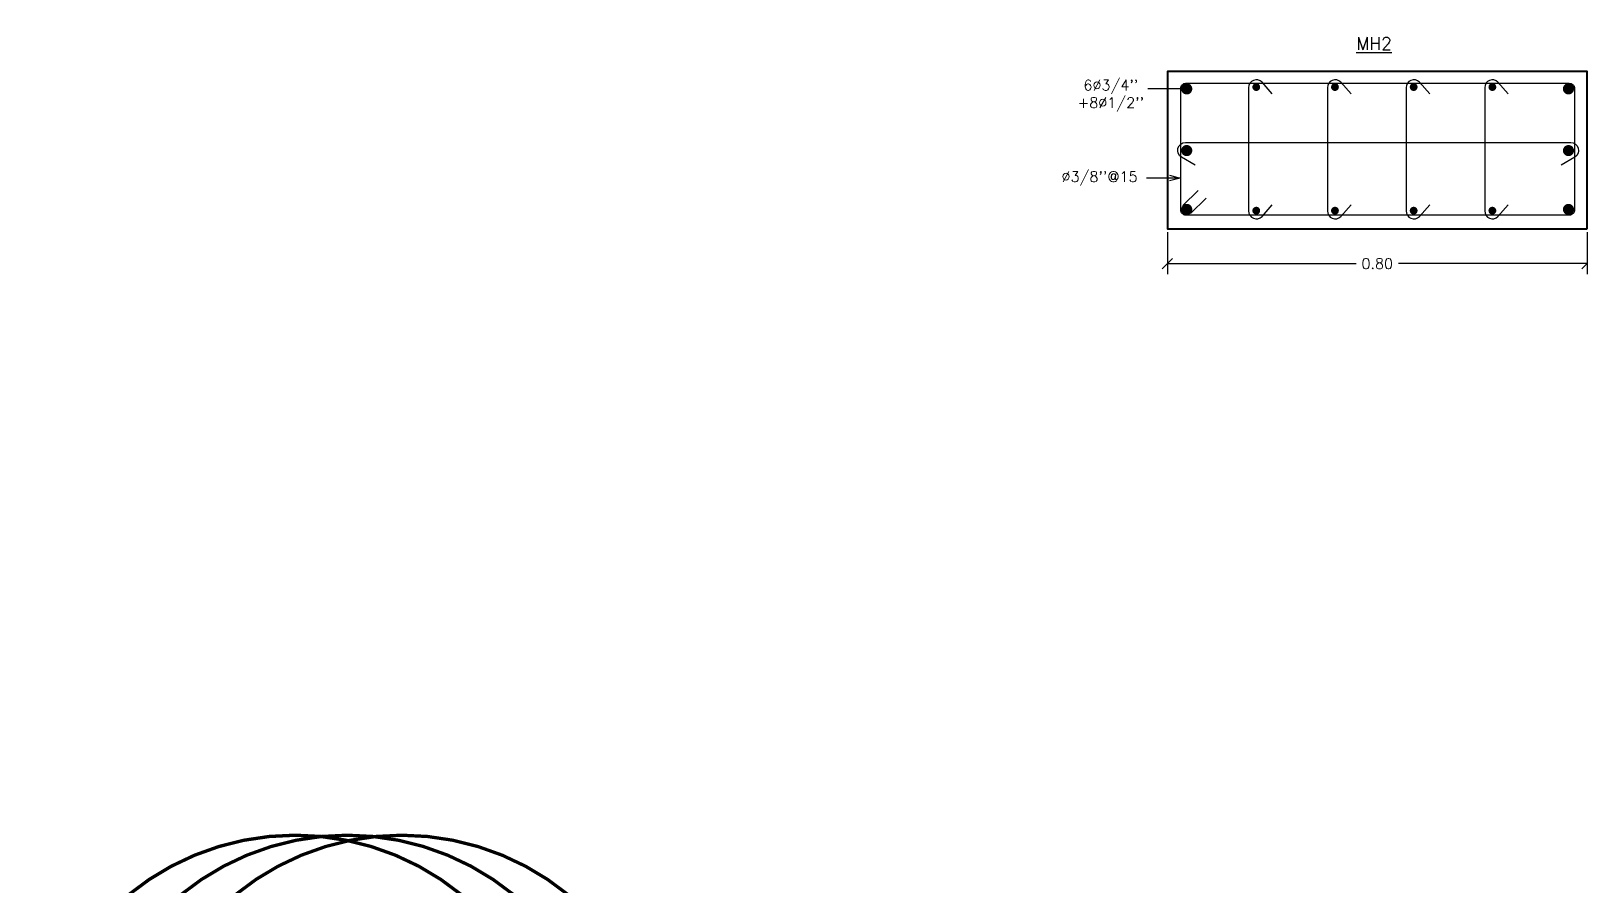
# Model space of a CAD drawing. Header units: metres. Extents: x -25 to 234, y -25 to 53.
# Drawn here: x 27.096 to 30.048, y -15.343 to -13.715 of the extents above; entities that cross this region are included whole.
import ezdxf

# ---------------------------------------------------------------- set-up
doc = ezdxf.new("R2010")
doc.units = ezdxf.units.M
doc.header["$LTSCALE"] = 0.1
doc.header["$MEASUREMENT"] = 0
doc.header["$PDMODE"] = 66
doc.linetypes.add('CONTINUA', pattern=[0])
for name, color, linetype in [('001-DIMTEXTO', 4, 'Continuous'), ('ACERO', 5, 'Continuous'), ('DIMTEXTO', 4, 'Continuous'), ('MUROS', 7, 'Continuous')]:
    doc.layers.add(name, color=color, linetype=linetype)
doc.layers.add('COLUMNAS', color=7, linetype='Continuous', lineweight=40)
doc.styles.add('SMPLEX', font='simplex.shx')
doc.dimstyles.new('D-10', dxfattribs={"dimscale": 0.1, "dimtxt": 0.2, "dimasz": 0.2, "dimexe": 0.2, "dimexo": 0.2, "dimgap": 0.1, "dimtad": 0, "dimtih": 1, "dimtoh": 1, "dimzin": 0, "dimdsep": 46, "dimtxsty": 'SMPLEX', "dimblk1": 'OBLIQUE', "dimblk2": 'OBLIQUE', "dimsah": 1, "dimcen": 0.2, "dimclrd": 4, "dimclre": 4, "dimclrt": 4, "dimadec": 0, "dimazin": 0, "dimtfac": 1, "dimtmove": 0, "dimatfit": 3, "dimldrblk": 'OPEN30', "dimfxl": 0.5, "dimfxlon": 1, "dimtolj": 1, "dimtzin": 0, "dimarcsym": 0})
doc.dimstyles.new('DIM-10', dxfattribs={"dimscale": 0.1, "dimtxt": 0.2, "dimasz": 0.2, "dimexe": 0.2, "dimexo": 0.2, "dimgap": 0.1, "dimtad": 0, "dimtih": 1, "dimtoh": 1, "dimzin": 0, "dimdsep": 46, "dimtxsty": 'SMPLEX', "dimblk": 'OBLIQUE', "dimcen": 0.2, "dimclrd": 4, "dimclre": 4, "dimclrt": 4, "dimadec": 0, "dimazin": 0, "dimtfac": 1, "dimtmove": 0, "dimatfit": 3, "dimldrblk": 'OPEN30', "dimfxl": 0.6, "dimfxlon": 1, "dimtolj": 1, "dimtzin": 0, "dimarcsym": 0})

# ---------------------------------------------------------------- blocks, each defined once
blk = doc.blocks.new('_Oblique')
at = {"color": 0, "linetype": 'ByBlock', "lineweight": -2}
blk.add_line((-0.5, -0.5), (0.5, 0.5), dxfattribs=at)
blk = doc.blocks.new('*D265')
at = {"layer": 'Defpoints', "color": 0, "transparency": 16777216}
for p in [(29.2618, -13.7924), (30.0618, -13.7924), (29.2618, -14.1588)]:
    blk.add_point(p, dxfattribs=at)
at = {"layer": 'MUROS', "color": 4, "lineweight": -2, "transparency": 16777216}
for p, q in [((29.2618, -14.0988), (29.2618, -14.1788)), ((30.0618, -14.0988), (30.0618, -14.1788)), ((29.2618, -14.1588), (29.6213, -14.1588)), ((30.0618, -14.1588), (29.7022, -14.1588))]:
    blk.add_line(p, q, dxfattribs=at)
at = {"layer": 'MUROS', "color": 4, "lineweight": -2, "transparency": 16777216, "xscale": 0.02, "yscale": 0.02, "zscale": 0.02, "rotation": 180}
blk.add_blockref('_Oblique', (29.2618, -14.1588), dxfattribs=at)
at = {"layer": 'MUROS', "color": 4, "lineweight": -2, "transparency": 16777216, "xscale": 0.02, "yscale": 0.02, "zscale": 0.02}
blk.add_blockref('_Oblique', (30.0618, -14.1588), dxfattribs=at)
at = {"layer": 'MUROS', "color": 4, "lineweight": -3, "transparency": 16777216, "insert": (29.6618, -14.1588), "char_height": 0.02, "attachment_point": 5, "style": 'SMPLEX'}
blk.add_mtext('\\A1;0.80', dxfattribs=at)
blk = doc.blocks.new('_Open30')
at = {"layer": 'DIMTEXTO', "color": 0, "lineweight": -2}
for p, q in [((-1, 0.27), (0, 0)), ((0, 0), (-1, -0.27)), ((0, 0), (-1, 0))]:
    blk.add_line(p, q, dxfattribs=at)
blk = doc.blocks.new('*U262')
at = {"layer": 'ACERO', "const_width": 0.00744}
blk.add_lwpolyline([(0, -0.0037, 1), (0, 0.0037, 1)], format="xyb", close=True, dxfattribs=at)
blk = doc.blocks.new('*U263')
at = {"layer": '001-DIMTEXTO', "color": 0, "linetype": 'ByBlock', "lineweight": -2, "transparency": 16777216}
for p in [(0, 0), (0.15, 0), (0.3, 0), (0.45, 0), (0, -0.2355), (0.15, -0.2355), (0.3, -0.2355), (0.45, -0.2355)]:
    blk.add_blockref('*U262', p, dxfattribs=at)

msp = doc.modelspace()

# ---------------------------------------------------------------- linework, layer by layer
at = {"layer": '001-DIMTEXTO', "linetype": 'CONTINUA'}
msp.add_line((29.2987, -13.8258), (29.2246, -13.8258), dxfattribs=at)
at = {"layer": 'ACERO'}
for p, q in [((29.2912, -14.048), (29.3207, -14.0193)), ((29.3061, -14.0629), (29.3356, -14.0341))]:
    msp.add_line(p, q, dxfattribs=at)
msp.add_lwpolyline([(29.2873, -14.0563), (29.2873, -13.825, -0.414214), (29.2973, -13.815), (30.0278, -13.815, -0.414214), (30.0378, -13.825), (30.0378, -14.0563, -0.414214), (30.0278, -14.0663), (29.2973, -14.0663, -0.414214)], format="xyb", close=True, dxfattribs=at)
for points, const_width in [([(29.2987, -13.8311, 1), (29.2987, -13.8204, 1)], 0.0106), ([(30.0262, -13.8311, 1), (30.0262, -13.8204, 1)], 0.0106), ([(29.2987, -13.9486, 1), (29.2987, -13.938, 1)], 0.0106), ([(30.0262, -13.9486, 1), (30.0262, -13.938, 1)], 0.0106), ([(29.2987, -14.0607, 1), (29.2987, -14.0501, 1)], 0.0106), ([(30.0262, -14.0607, 1), (30.0262, -14.0501, 1)], 0.0106), ([(27.6026, -15.7479, 1), (27.5962, -15.7479, 1)], 1), ([(27.7021, -15.7479, 1), (27.6958, -15.7479, 1)], 1), ([(27.806, -15.7479, 1), (27.7997, -15.7479, 1)], 1)]:
    msp.add_lwpolyline(points, format="xyb", close=True, dxfattribs=dict(at, const_width=const_width))
at = {"layer": 'ACERO', "linetype": 'CONTINUA'}
for points in [[(29.4618, -13.8353), (29.4422, -13.8127, 0.663284), (29.4167, -13.8234), (29.4167, -14.0584, 0.663284), (29.4422, -14.0691), (29.4618, -14.0465)], [(29.6118, -13.8353), (29.5922, -13.8127, 0.663284), (29.5667, -13.8234), (29.5667, -14.0584, 0.663284), (29.5922, -14.0691), (29.6118, -14.0465)], [(29.7618, -13.8353), (29.7422, -13.8127, 0.663284), (29.7167, -13.8234), (29.7167, -14.0584, 0.663284), (29.7422, -14.0691), (29.7618, -14.0465)], [(29.9115, -13.8353), (29.8919, -13.8127, 0.663284), (29.8665, -13.8234), (29.8665, -14.0584, 0.663284), (29.8919, -14.0691), (29.9115, -14.0465)], [(29.3149, -13.9709), (29.2889, -13.9557, -0.765011), (29.2964, -13.9278), (30.0305, -13.9278, -0.765011), (30.0381, -13.9557), (30.0121, -13.9709)]]:
    msp.add_lwpolyline(points, format="xyb", dxfattribs=at)
at = {"layer": 'COLUMNAS', "color": 1}
msp.add_lwpolyline([(30.0618, -14.0924), (30.0618, -13.7924), (29.2618, -13.7924), (29.2618, -14.0924)], close=True, dxfattribs=at)

# ---------------------------------------------------------------- block references
at = {"layer": '001-DIMTEXTO', "linetype": 'CONTINUA'}
msp.add_blockref('*U263', (29.4312, -13.8223), dxfattribs=at)

# ---------------------------------------------------------------- texts
at = {"layer": 'DIMTEXTO', "color": 4, "insert": (29.6557, -13.7394), "char_height": 0.024, "attachment_point": 5, "style": 'SMPLEX', "bg_fill": 2}
msp.add_mtext('{\\LMH2}', dxfattribs=at)
at = {"layer": 'DIMTEXTO', "color": 4, "char_height": 0.02, "attachment_point": 5, "style": 'SMPLEX'}
for s, insert in [("6%%C3/4''\\P+8%%C1/2''", (29.1542, -13.8388)), ("%%C3/8''@15", (29.1326, -13.9963))]:
    msp.add_mtext(s, dxfattribs=dict(at, insert=insert))

# ---------------------------------------------------------------- dimensions: what is measured, and where the dimension line sits
at = {"layer": 'MUROS', "lineweight": -3}
dim = msp.add_linear_dim(base=(29.2618, -14.1588), p1=(30.0618, -13.7924), p2=(29.2618, -13.7924), angle=180, dimstyle='DIM-10', dxfattribs=at)
dim.commit()
dim.dimension.update_dxf_attribs({"geometry": '*D265', "text_midpoint": (29.6618, -14.1588)})

# ---------------------------------------------------------------- leaders
at = {"layer": 'DIMTEXTO'}
msp.add_leader([(29.2861, -13.9958), (29.2222, -13.9958)], dimstyle='D-10', dxfattribs=at)

doc.saveas('drawing.dxf')
